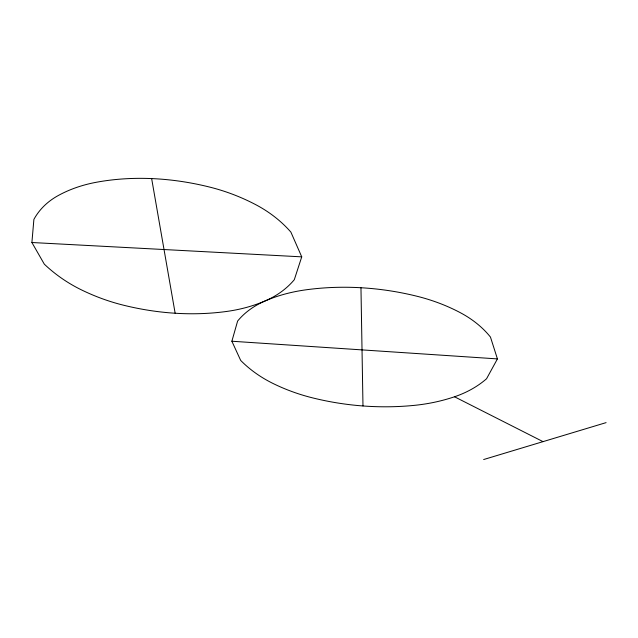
<?xml version="1.0" encoding="UTF-8"?>
<svg xmlns="http://www.w3.org/2000/svg" width="638" height="638" viewBox="0 0 638 638"><rect width="100%" height="100%" fill="white"/><g stroke="black" fill="none" stroke-linecap="round" stroke-linejoin="round"><path stroke-width="0.96" d="M31.9 242.512L33.894 219.4A101.809 75.308 27.2 0 1 57.891 195.738A154.141 113.229 23.9 0 1 96.338 182.269A222.168 158.782 20.7 0 1 210.077 187.189A154.197 115.031 22.1 0 1 255.95 204.782A101.705 78.594 22.4 0 1 290.888 232.12L301.734 256.851L294.301 279.707A106.562 85.149 25.7 0 1 265.296 300.865A95.102 70.467 13.1 0 0 237.623 321.058L231.873 341.234L240.686 360.43A105.533 81.72 13.9 0 0 273.351 383.637A161.462 129.681 12.6 0 0 312.389 397.825A260.91 224.105 12.1 0 0 414.19 405.377A162.61 130.997 9.2 0 0 454.511 396.772A100.74 78.131 7 0 0 486.555 378.757L497.425 358.899L490.47 337.087A96.809 72.046 7.3 0 0 460.102 312.572A146.557 106.02 8.9 0 0 417.451 296.367A211.736 146.7 9.7 0 0 305.594 289.867A145.536 105.134 11 0 0 265.296 300.865A174.844 141.205 31.3 0 1 226.37 311.488A288.926 237.216 40.8 0 1 122.998 305.076A175.338 138.294 33.1 0 1 81.313 289.811A114.138 86.975 30.8 0 1 44.309 264.156L31.9 242.512L301.734 256.851M483.652 459.535L606.1 422.627M231.873 341.234L497.425 358.899M454.511 396.772L543.034 441.64M151.645 178.584L175.147 313.234M360.964 287.738L362.982 405.959"/></g></svg>
